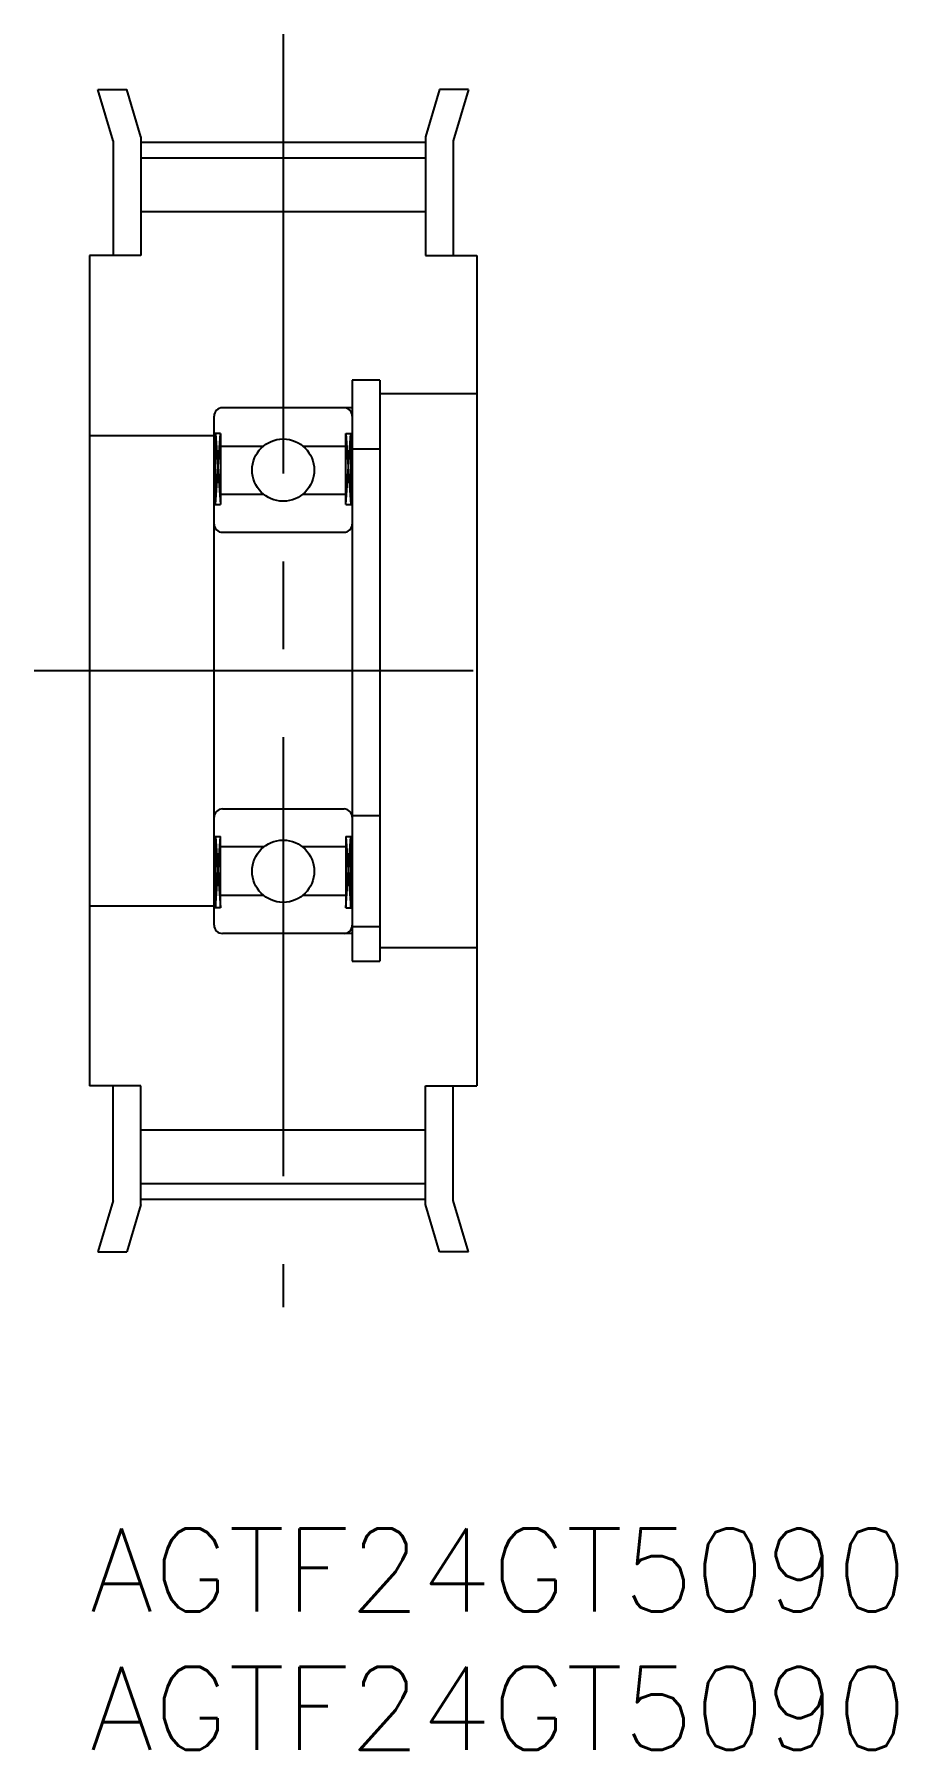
# Model space of a CAD drawing. Extents: x -2 to 29.2, y -8 to 54.
import ezdxf

# ---------------------------------------------------------------- set-up
doc = ezdxf.new("R2010")
doc.units = 0
doc.header["$LTSCALE"] = 0.5
doc.linetypes.add('CENTER', pattern=[50.8, 31.75, -6.35, 6.35, -6.35])
for name, color, linetype in [('MSM_CENTER', 1, 'CENTER'), ('MSM_CONTINUOUS', 7, 'CONTINUOUS'), ('MSM_NARROW', 5, 'CONTINUOUS'), ('MSM_PART_NUMBER', 7, 'CONTINUOUS')]:
    doc.layers.add(name, color=color, linetype=linetype)
doc.styles.get("Standard").update_dxf_attribs({"font": 'txt.shx', "height": 3, "bigfont": 'bigfont.shx'})

# ---------------------------------------------------------------- blocks, each defined once
blk = doc.blocks.new('*U3')
at = {"layer": 'MSM_PART_NUMBER'}
blk.add_text('AGTF24GT5090', height=3, dxfattribs=at).set_placement((0, -3))
blk = doc.blocks.new('*U4')
at = {"layer": 'MSM_PART_NUMBER'}
blk.add_text('AGTF24GT5090', height=3, dxfattribs=at).set_placement((0, -8))

msp = doc.modelspace()

# ---------------------------------------------------------------- linework, layer by layer
at = {"layer": 'MSM_CENTER'}
for p, q in [((7, 54), (7, 8)), ((1.85, 50.1), (12.15, 50.1)), ((-2, 31), (16, 31)), ((1.85, 11.9), (12.15, 11.9))]:
    msp.add_line(p, q, dxfattribs=at)
at = {"layer": 'MSM_CONTINUOUS'}
for p, q in [((0.3, 52), (1.343, 52)), ((0.85, 50.15), (0.3, 52)), ((1.85, 50.296), (1.343, 52)), ((12.657, 52), (12.15, 50.296)), ((13.7, 52), (12.657, 52)), ((13.7, 52), (13.15, 50.15)), ((1.85, 50.296), (1.85, 46)), ((12.15, 50.296), (12.15, 46)), ((0.85, 50.15), (0.85, 46)), ((13.15, 50.15), (13.15, 46)), ((1.85, 49.53), (12.15, 49.53)), ((1.85, 47.6), (12.15, 47.6)), ((0, 46), (0, 16)), ((1.85, 46), (0, 46)), ((12.15, 46), (14, 46)), ((14, 46), (14, 16)), ((10.5, 41.5), (9.5, 41.5)), ((9.5, 41.5), (9.5, 20.5)), ((10.5, 41.5), (10.5, 20.5)), ((14, 41), (10.5, 41)), ((9.5, 40.5), (4.8, 40.5)), ((4.5, 21.8), (4.5, 40.2)), ((0, 39.5), (4.5, 39.5)), ((4.73, 39.575), (4.5, 39.575)), ((4.557, 37), (4.557, 39.575)), ((4.73, 39.575), (4.73, 37)), ((4.73, 39.12), (6.287, 39.12)), ((7.713, 39.12), (9.27, 39.12)), ((9.27, 37), (9.27, 39.575)), ((9.27, 39.575), (9.5, 39.575)), ((9.442, 39.575), (9.442, 37)), ((10.5, 39), (9.5, 39)), ((6.299, 37.37), (4.73, 37.37)), ((9.27, 37.37), (7.701, 37.37)), ((4.5, 37), (4.73, 37)), ((9.27, 37), (9.5, 37)), ((4.8, 36), (9.2, 36)), ((4.8, 26), (9.2, 26)), ((10.5, 25.758), (9.5, 25.758)), ((4.5, 25), (4.73, 25)), ((4.557, 25), (4.557, 22.425)), ((4.73, 22.425), (4.73, 25)), ((9.27, 25), (9.27, 22.425)), ((9.27, 25), (9.5, 25)), ((9.442, 22.425), (9.442, 25)), ((6.299, 24.63), (4.73, 24.63)), ((9.27, 24.63), (7.701, 24.63)), ((0, 22.5), (4.5, 22.5)), ((4.73, 22.425), (4.5, 22.425)), ((4.73, 22.88), (6.287, 22.88)), ((7.713, 22.88), (9.27, 22.88)), ((9.27, 22.425), (9.5, 22.425)), ((9.5, 21.758), (10.5, 21.758)), ((9.5, 21.5), (4.8, 21.5)), ((9.5, 20.5), (10.5, 20.5)), ((10.5, 21), (14, 21)), ((1.85, 16), (0, 16)), ((0.85, 11.85), (0.85, 16)), ((1.85, 11.704), (1.85, 16)), ((12.15, 11.704), (12.15, 16)), ((12.15, 16), (14, 16)), ((13.15, 11.85), (13.15, 16)), ((1.85, 14.4), (12.15, 14.4)), ((1.85, 12.47), (12.15, 12.47)), ((0.85, 11.85), (0.3, 10)), ((13.7, 10), (13.15, 11.85)), ((1.85, 11.704), (1.343, 10)), ((12.657, 10), (12.15, 11.704)), ((0.3, 10), (1.343, 10)), ((13.7, 10), (12.657, 10))]:
    msp.add_line(p, q, dxfattribs=at)
for centre in [(7, 38.25), (7, 23.75)]:
    msp.add_circle(centre, 1.125, dxfattribs=at)
for centre, start, end in [((4.8, 40.2), 90, 180), ((9.2, 40.2), 0, 90), ((4.8, 36.3), 180, 270), ((9.2, 36.3), 270, 0), ((4.8, 25.7), 90, 180), ((9.2, 25.7), 0, 90), ((4.8, 21.8), 180, 270), ((9.2, 21.8), 270, 0)]:
    msp.add_arc(centre, 0.3, start, end, dxfattribs=at)
at = {"layer": 'MSM_NARROW'}
for p, q in [((4.557, 39.575), (4.73, 37)), ((4.557, 37), (4.73, 39.575)), ((9.27, 39.575), (9.442, 37)), ((9.27, 37), (9.442, 39.575)), ((4.557, 25), (4.73, 22.425)), ((4.557, 22.425), (4.73, 25)), ((9.27, 25), (9.442, 22.425)), ((9.27, 22.425), (9.442, 25))]:
    msp.add_line(p, q, dxfattribs=at)

# ---------------------------------------------------------------- block references
at = {"layer": 'MSM_CONTINUOUS'}
for name in ['*U3', '*U4']:
    msp.add_blockref(name, (0, 0), dxfattribs=at)

doc.saveas('drawing.dxf')
